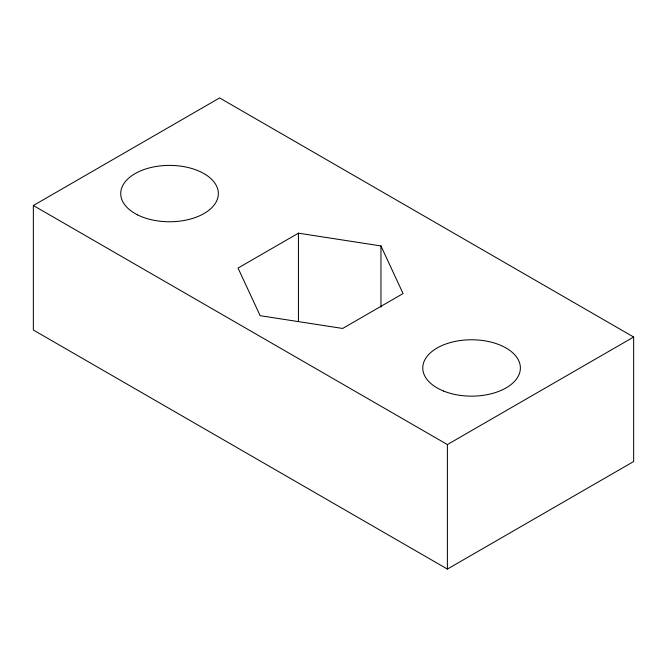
<?xml version="1.0" encoding="UTF-8"?>
<svg xmlns="http://www.w3.org/2000/svg" width="667" height="667" viewBox="0 0 667 667"><rect width="100%" height="100%" fill="white"/><g stroke="black" fill="none" stroke-linecap="round" stroke-linejoin="round"><path stroke-width="1" d="M33.35 205.519L219.61 97.932L633.65 337.027L633.65 461.531L447.39 569.068L33.35 330.023L33.35 205.519L447.39 444.564L633.65 337.027M298.441 233.175L238.036 268.051L260.147 315.691L342.663 328.456L403.068 293.58L380.957 245.94L298.441 233.175L298.441 321.369M447.39 444.564L447.39 569.068M380.957 245.94L380.957 307.153M137.494 214.841A48.816 28.189 0 0 0 217.45 198.966A48.816 28.189 0 0 0 153.668 166.925A48.816 28.189 0 0 0 137.494 214.841M443.63 391.07A48.816 28.189 0 0 0 520.21 370.368A48.816 28.189 0 0 0 450.875 342.429A48.816 28.189 0 0 0 443.63 391.07"/></g></svg>
